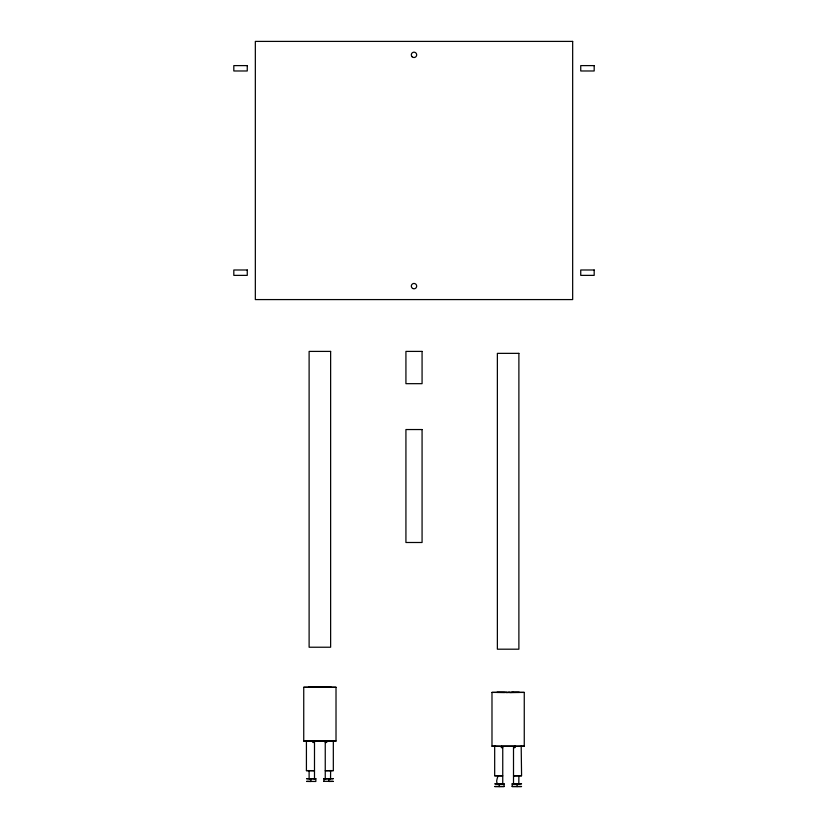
<?xml version="1.0" encoding="UTF-8"?>
<svg xmlns="http://www.w3.org/2000/svg" width="828" height="828" viewBox="0 0 828 828"><rect width="100%" height="100%" fill="white"/><g stroke="black" fill="none" stroke-linecap="round" stroke-linejoin="round"><path stroke-width="1.24" d="M313.15 741.132L303.741 741.05L303.741 687.271L318.19 687.157M327.081 741.132L336.013 741.05L336.013 687.271L321.988 687.343M501.406 746.276L491.987 746.194L491.987 692.405L506.436 692.291M506.436 692.519L524.259 692.405L524.259 746.194L515.326 746.266M303.741 741.05L306.815 740.988M491.987 746.194L495.072 746.121M524.176 746.204L521.185 746.121L521.578 775.774L513.505 775.836L518.887 775.774L518.804 783.847L513.505 783.909L513.505 747.446L514.85 747.456M314.495 770.702L306.422 770.64L306.422 741.05L312.673 741.132M306.422 770.64L308.999 770.578M313.15 742.323L314.495 742.312L314.495 778.765L309.113 778.703L309.113 770.64L314.112 770.702M326.594 742.323L325.249 742.312L325.249 778.765L330.548 778.713L330.631 770.64L325.249 770.723L333.322 770.64L333.322 741.05L328.447 741.132M309.113 778.703L309.869 778.672M499.553 746.266L494.678 746.194L494.678 775.774L498.321 775.712M501.406 747.456L502.751 747.446L502.751 783.909C495.806 784.923 495.62 782.584 498.125 775.743M521.464 775.784L519.001 775.722M497.369 783.837L498.125 783.816M521.464 746.204L516.693 746.266M310.076 778.641L306.536 778.713L315.841 778.775M498.321 783.774L494.782 783.857L504.097 783.909M323.903 778.775L333.322 778.703L329.151 778.641M512.159 783.909L521.578 783.837L519.001 783.785M514.26 783.774L512.159 783.774L512.159 786.6L521.578 786.528L512.159 786.465M316.379 687.199L308.575 687.271L316.379 687.343M323.365 687.343L331.169 687.271L324.679 687.199M511.621 692.477L519.425 692.405L512.936 692.332M312.673 740.977L313.15 742.478L314.495 742.488M326.594 741.132L327.94 741.153M325.249 742.488L326.594 742.478L326.594 740.977M514.85 746.276L516.196 746.287M513.857 747.622L514.85 747.622L515.326 746.111M509.81 692.519L511.476 692.519M313.315 740.946L326.439 740.946M326.439 741.153L313.315 741.153M501.561 746.09L514.685 746.09M514.685 746.297L500.06 746.287M317.755 687.188L319.877 687.157M319.163 687.188L321.564 687.157M318.19 687.385L321.564 687.385M508.123 692.291L509.81 692.291M313.74 778.641L315.841 778.641L315.841 781.466L306.536 781.404L310.924 781.466L310.924 778.775M326.004 778.641L323.903 778.641L323.903 781.466M323.903 781.321L333.322 781.394L328.819 781.466L328.819 778.775M501.996 783.774L504.097 783.774L504.097 786.6L494.678 786.528L504.097 786.465M320.581 687.188L323.231 687.157M319.163 687.343L303.824 687.281M321.988 687.188L324.855 687.157M511.476 692.291L513.112 692.301M507.419 692.487L491.987 692.405M323.365 687.199L336.013 687.271M504.635 692.477L496.831 692.405L524.176 692.394M502.751 747.622L501.406 747.622L501.406 746.111M502.751 775.836L494.782 775.784M502.358 775.836L497.369 775.774M329.679 770.568L333.322 770.64M332.928 740.988L336.013 741.05M329.296 778.672L330.631 778.703M329.875 770.609L330.631 770.64M517.076 783.909L517.076 786.6M499.18 783.909L499.18 786.6M572.665 41.4L255.334 41.4L255.334 299.581L572.665 299.581L572.665 41.4M247.261 65.609L233.817 65.609L233.817 70.98L247.261 70.98L247.261 65.609M594.183 65.609L580.738 65.609L580.738 70.98L594.183 70.98L594.183 65.609M247.261 269.99L233.817 269.99L233.817 275.372L247.261 275.372L247.261 269.99M594.183 269.99L580.738 269.99L580.738 275.372L594.183 275.372L594.183 269.99M330.631 351.403L309.113 351.403L309.113 647.227L330.631 647.227L330.631 351.403M422.073 351.403L405.927 351.403L405.927 383.674L422.073 383.674L422.073 351.403M518.887 353.359L497.369 353.359L497.369 649.193L518.887 649.193L518.887 353.359M422.073 429.546L405.927 429.546L405.927 542.495L422.073 542.495L422.073 429.546M412.096 56.749A2.691 2.691 0 0 0 416.598 55.538A2.691 2.691 0 0 0 413.307 52.247A2.691 2.691 0 0 0 412.096 56.749M412.654 288.454A2.691 2.691 0 0 0 416.691 286.126A2.691 2.691 0 0 0 412.654 283.797A2.691 2.691 0 0 0 412.654 288.454"/></g></svg>
